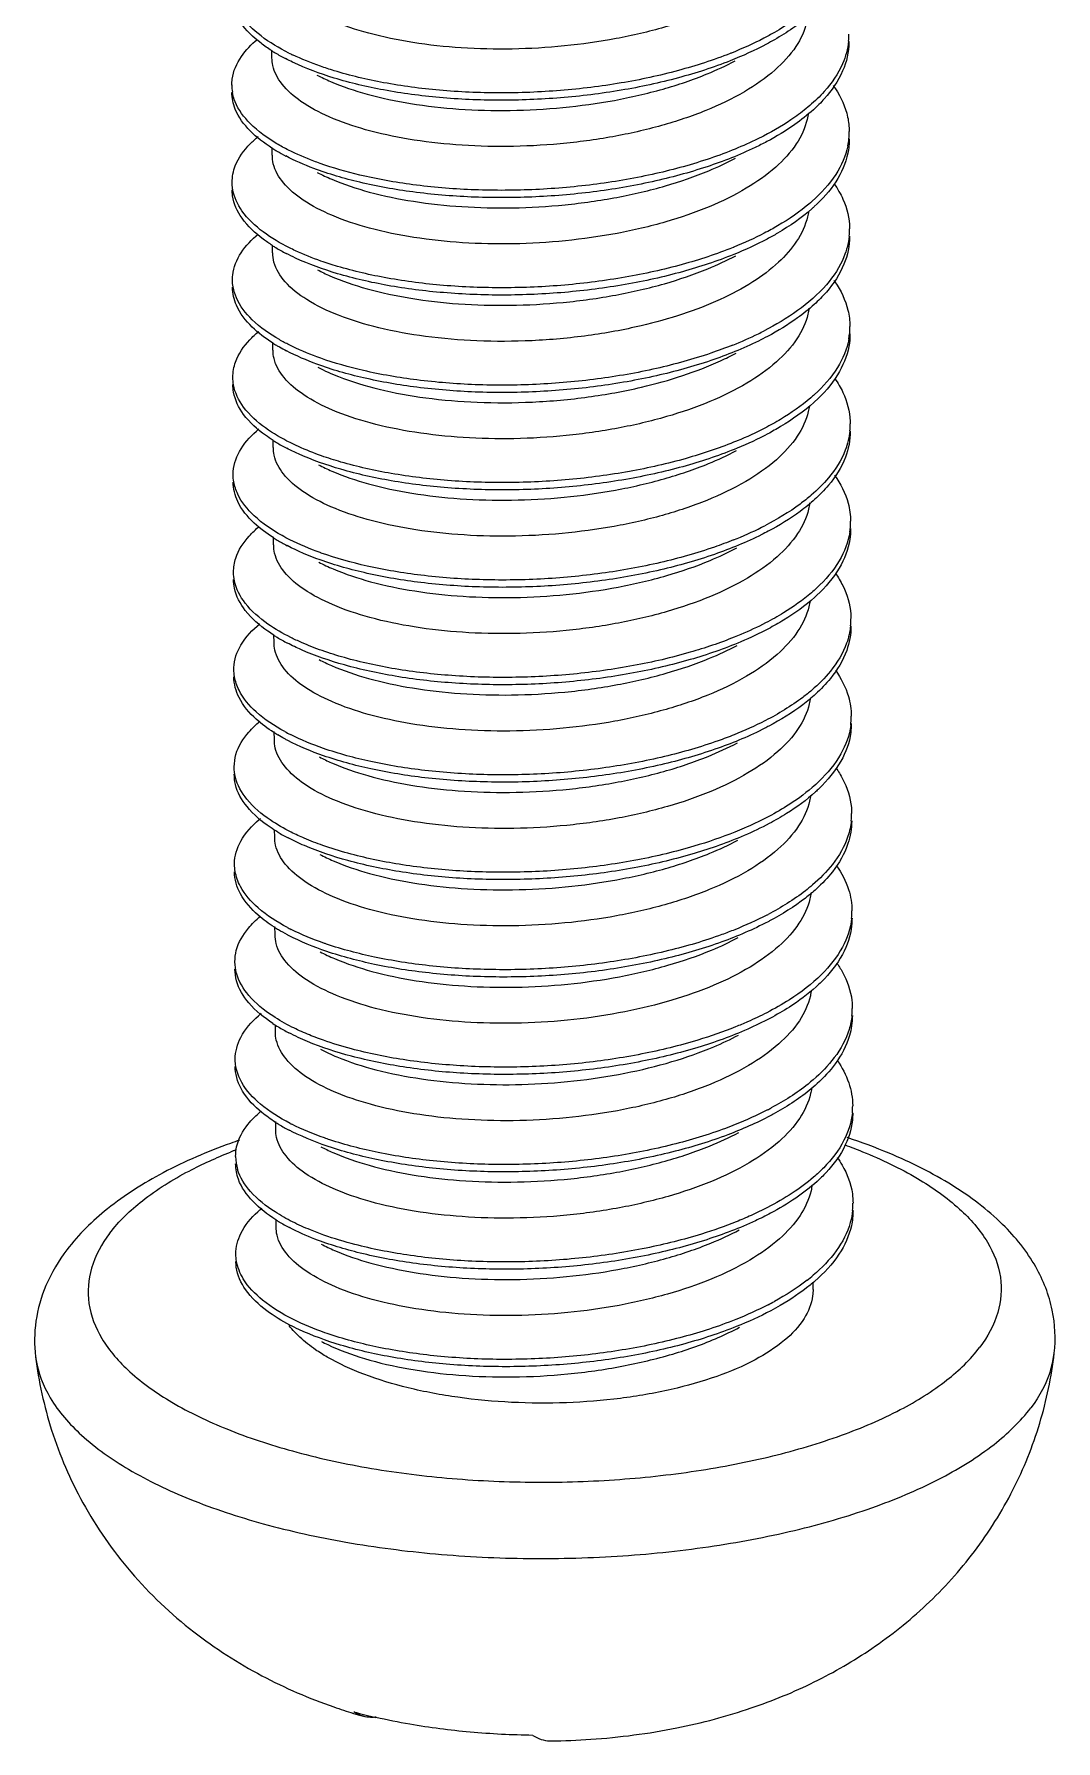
# Model space of a CAD drawing. Header units: millimetres. Extents: x 1893 to 2294, y -410 to -132.
# Drawn here: x 2074.29 to 2077.34, y -397.24 to -392.16 of the extents above; entities that cross this region are included whole.
import ezdxf

# ---------------------------------------------------------------- set-up
doc = ezdxf.new("R2010")
doc.units = ezdxf.units.MM
doc.layers.add('3_ALL_AXES', color=7, linetype='Continuous')

msp = doc.modelspace()

# ---------------------------------------------------------------- linework, layer by layer
at = {"color": 7, "linetype": 'Continuous'}
msp.add_line((2076.4746, -394.2022), (2076.473, -394.203), dxfattribs=at)
for centre, radius, start, end in [((2076.5272, -392.157), 0.1963, 354.0549, 0.2408), ((2075.2712, -391.7839), 0.4996, 237.481, 238.9088), ((2075.3048, -391.7273), 0.5654, 238.9595, 242.5358), ((2075.366, -391.5869), 0.699, 243.4905, 244.5267), ((2075.0196, -392.306), 0.1355, 180.7348, 189.7902), ((2076.5145, -392.4473), 0.2099, 348.4609, 0.2304), ((2075.281, -392.0585), 0.5176, 237.6151, 239.1494), ((2075.3009, -392.0254), 0.5562, 239.1356, 239.4611), ((2075.3199, -391.9927), 0.5941, 239.4867, 242.4375), ((2076.2616, -392.2563), 0.5315, 310.6144, 311.4921), ((2076.2749, -392.2931), 0.5114, 311.4895, 312.4887), ((2076.5245, -392.7373), 0.2011, 354.0518, 0.1144), ((2075.2748, -392.3622), 0.5025, 237.5028, 238.8846), ((2075.3066, -392.3086), 0.5648, 238.9334, 242.5274), ((2075.9155, -391.6414), 1.2401, 291.9001, 292.0157), ((2076.5186, -393.0284), 0.2079, 349.8451, 0.3027), ((2075.2784, -392.6468), 0.5088, 237.5677, 239.1384), ((2075.9665, -392.0535), 1.1085, 291.7629, 296.075), ((2076.0199, -392.1647), 0.9851, 296.1294, 297.2403), ((2075.3044, -392.6035), 0.5592, 239.1315, 240.1521), ((2075.3279, -392.5623), 0.6066, 240.1605, 242.4277), ((2076.5236, -393.3178), 0.204, 354.0467, 0.0421), ((2075.2788, -392.9399), 0.5061, 237.5289, 238.8638), ((2075.3089, -392.8891), 0.5651, 238.9107, 242.5166), ((2075.9738, -392.6464), 1.0952, 291.7312, 296.554), ((2076.025, -392.7518), 0.978, 296.6302, 297.2386), ((2076.5228, -393.6093), 0.2057, 351.2317, 0.361), ((2075.2773, -393.2329), 0.5026, 237.5226, 239.1141), ((2075.3084, -393.1807), 0.5633, 239.1198, 240.8336), ((2075.3359, -393.1316), 0.6196, 240.8225, 242.4254), ((2076.5229, -393.8984), 0.2067, 354.0639, 359.9986), ((2075.2829, -393.5171), 0.5102, 237.5595, 238.849), ((2075.3116, -393.4689), 0.5663, 238.894, 242.5044), ((2076.527, -394.1902), 0.2035, 352.6214, 0.401), ((2075.2767, -393.8181), 0.4974, 237.4279, 239.0607), ((2075.3482, -393.6709), 0.6418, 241.4793, 243.1998), ((2076.5225, -394.4791), 0.2091, 354.099, 359.9833), ((2075.3147, -394.0479), 0.5683, 238.8818, 242.4919), ((2076.0391, -393.9334), 0.9556, 297.4181, 297.6498), ((2076.5313, -394.771), 0.2013, 354.0147, 0.4193), ((2075.2779, -394.4004), 0.4956, 237.4333, 239.0297), ((2075.3563, -394.2396), 0.6553, 242.1154, 243.1887), ((2076.5227, -395.0599), 0.2109, 354.1467, 359.9942), ((2075.288, -394.6767), 0.5124, 236.6924, 238.8425), ((2075.3182, -394.6261), 0.5713, 238.8751, 242.4789), ((2076.0478, -394.5273), 0.9409, 297.4187, 298.17), ((2076.5375, -395.3518), 0.1972, 354.2399, 0.4374), ((2075.2803, -394.9811), 0.4958, 237.451, 238.9666), ((2075.3182, -394.917), 0.5703, 239.0213, 242.5392), ((2075.3645, -394.8078), 0.6693, 242.7409, 243.1874), ((2075.0318, -395.5011), 0.1363, 180.358, 196.6088), ((2076.5235, -395.6407), 0.2121, 354.201, 0.0276), ((2075.294, -395.2499), 0.5209, 237.6563, 238.7036), ((2075.3066, -395.2293), 0.545, 238.6963, 238.8512), ((2075.3256, -395.1971), 0.5824, 238.8904, 242.4533), ((2076.2471, -395.4192), 0.572, 307.9317, 310.3315), ((2076.0564, -395.1209), 0.9265, 297.4135, 298.6973), ((2075.2429, -395.8614), 0.2368, 217.5158, 217.8844), ((2075.6965, -395.5086), 1.7082, 254.7795, 257.0449)]:
    msp.add_arc(centre, radius, start, end, dxfattribs=at)
for points, start_tangent, end_tangent in [([(2076.5645, -391.9025), (2076.5033, -391.9716), (2076.4157, -392.0347), (2076.3041, -392.0901), (2076.1738, -392.1354), (2076.0294, -392.1695), (2075.8754, -392.1914), (2075.7202, -392.2005), (2075.5681, -392.1969), (2075.4237, -392.1811), (2075.2921, -392.1534), (2075.1809, -392.1156), (2075.0954, -392.0704), (2075.0361, -392.0187), (2075.0059, -391.962), (2075.0029, -391.9364)], (-0.551159, -0.8344), (-0.000307, 1)), ([(2075.0026, -392.2052), (2074.9712, -392.1832), (2074.9099, -392.1202), (2074.8839, -392.0533), (2074.8832, -392.0392)], (-0.843145, 0.537685), (0.004773, 0.999989)), ([(2075.0541, -392.2124), (2074.9712, -392.1615), (2074.9098, -392.0984), (2074.8848, -392.0382)], (-0.894805, 0.446458), (-0.166258, 0.986082)), ([(2076.6054, -392.0791), (2076.5019, -392.1509), (2076.4694, -392.1686)], (-0.75943, -0.650589), (-0.887785, -0.460259)), ([(2076.6065, -392.1), (2076.502, -392.1727), (2076.4777, -392.1861)], (-0.75785, -0.652428), (-0.883173, -0.469047)), ([(2076.601, -392.1048), (2076.5981, -392.1199), (2076.5655, -392.1929)], (-0.149379, -0.98878), (-0.551159, -0.8344)), ([(2074.8842, -392.3078), (2074.8852, -392.29), (2074.9127, -392.2231), (2074.9604, -392.1718)], (-0.011698, 0.999932), (0.766575, 0.642154)), ([(2076.5655, -392.1929), (2076.5033, -392.2629), (2076.4122, -392.3278), (2076.2969, -392.3838), (2076.1649, -392.4286), (2076.0198, -392.4618), (2075.8632, -392.483), (2075.7041, -392.491), (2075.5516, -392.486), (2075.4101, -392.4691), (2075.2828, -392.4409), (2075.1741, -392.4026), (2075.0903, -392.3566), (2075.0338, -392.3049), (2075.0063, -392.2497), (2075.0039, -392.2268)], (-0.551159, -0.8344), (0.000405, 1)), ([(2076.4777, -392.1861), (2076.3699, -392.2355), (2076.2153, -392.2863), (2076.0444, -392.3235), (2075.8639, -392.3459), (2075.681, -392.3531), (2075.5029, -392.3451), (2075.3367, -392.3226), (2075.1889, -392.2869), (2075.0655, -392.2397), (2075.044, -392.229)], (-0.883173, -0.469047), (-0.886835, 0.462086)), ([(2076.3731, -392.2124), (2076.3698, -392.2137), (2076.2152, -392.2645), (2076.0443, -392.3017), (2075.8638, -392.3241), (2075.6809, -392.3313), (2075.5028, -392.3233), (2075.3366, -392.3008), (2075.1889, -392.2651), (2075.1481, -392.2517)], (-0.928811, -0.370553), (-0.943578, 0.33115)), ([(2076.4694, -392.1686), (2076.3731, -392.2124)], (-0.887785, -0.460259), (-0.928811, -0.370553)), ([(2076.7224, -392.1773), (2076.7046, -392.2442), (2076.6501, -392.327), (2076.6067, -392.3692)], (-0.102474, -0.994736), (-0.758906, -0.6512)), ([(2076.7236, -392.1779), (2076.7236, -392.1802), (2076.7047, -392.266), (2076.6501, -392.3488), (2076.6176, -392.3815)], (0.004286, -0.999991), (-0.739966, -0.672644)), ([(2075.1481, -392.2517), (2075.0654, -392.2179)], (-0.943578, 0.33115), (-0.902732, 0.430203)), ([(2075.138, -392.278), (2075.1786, -392.2973), (2075.2874, -392.3349), (2075.417, -392.3628), (2075.5609, -392.3793), (2075.714, -392.3835), (2075.871, -392.3748), (2076.0243, -392.3535), (2076.1694, -392.3198), (2076.3012, -392.2745), (2076.3842, -392.2357)], (0.886254, -0.463199), (0.882922, 0.469521)), ([(2076.6767, -392.3094), (2076.6831, -392.3188), (2076.7197, -392.4032), (2076.7244, -392.4465)], (0.578185, -0.815906), (0.00357, -0.999994)), ([(2075.0038, -392.4956), (2074.9391, -392.4446), (2074.8942, -392.3794), (2074.8842, -392.3296)], (-0.844333, 0.535819), (-0.011698, 0.999932)), ([(2075.0532, -392.5018), (2075.0182, -392.4827), (2074.939, -392.4228), (2074.8941, -392.3576), (2074.8861, -392.3291)], (-0.892921, 0.450214), (-0.169074, 0.985603)), ([(2076.6067, -392.3692), (2076.562, -392.4039), (2076.4689, -392.4598)], (-0.758906, -0.6512), (-0.88896, -0.457985)), ([(2076.6176, -392.3815), (2076.5621, -392.4256), (2076.4787, -392.4765)], (-0.739966, -0.672644), (-0.883491, -0.468447)), ([(2076.6025, -392.3916), (2076.5991, -392.4101), (2076.5666, -392.4833)], (-0.130471, -0.991452), (-0.551159, -0.8344)), ([(2074.8852, -392.5982), (2074.8946, -392.5487), (2074.9389, -392.4831), (2074.9624, -392.4614)], (0.004602, 0.999989), (0.766188, 0.642616)), ([(2076.4689, -392.4598), (2076.4439, -392.4722), (2076.3756, -392.5022)], (-0.88896, -0.457985), (-0.928237, -0.371988)), ([(2076.7245, -392.4683), (2076.7202, -392.5111), (2076.6844, -392.5959), (2076.6204, -392.6702)], (0.00357, -0.999994), (-0.737359, -0.675501)), ([(2076.5666, -392.4833), (2076.5053, -392.5524), (2076.4176, -392.6155), (2076.3071, -392.6705), (2076.1775, -392.7157), (2076.0332, -392.7499), (2075.8787, -392.772), (2075.7228, -392.7812), (2075.5714, -392.7777), (2075.427, -392.762), (2075.2948, -392.7343), (2075.1827, -392.6962), (2075.0968, -392.6507), (2075.0378, -392.5991), (2075.0079, -392.5425), (2075.005, -392.5171)], (-0.551159, -0.8344), (-0.000166, 1)), ([(2076.4787, -392.4765), (2076.444, -392.494), (2076.3006, -392.5514), (2076.1375, -392.5959), (2075.9612, -392.6263), (2075.7787, -392.6416), (2075.5972, -392.6416), (2075.4238, -392.6266), (2075.2655, -392.5977), (2075.1285, -392.5563), (2075.045, -392.5193)], (-0.883491, -0.468447), (-0.886292, 0.463126)), ([(2075.1471, -392.5414), (2075.1285, -392.5346), (2075.0532, -392.5018)], (-0.942638, 0.333817), (-0.892921, 0.450214)), ([(2076.3756, -392.5022), (2076.3005, -392.5296), (2076.1375, -392.5742), (2075.9612, -392.6045), (2075.7786, -392.6198), (2075.5971, -392.6198), (2075.4238, -392.6049), (2075.2655, -392.576), (2075.1471, -392.5414)], (-0.928237, -0.371988), (-0.942638, 0.333817)), ([(2076.7201, -392.4893), (2076.6843, -392.5741), (2076.6137, -392.6544)], (-0.200753, -0.979642), (-0.749027, -0.662539)), ([(2075.139, -392.5684), (2075.1822, -392.5887), (2075.2937, -392.6267), (2075.4256, -392.6544), (2075.5699, -392.6702), (2075.7213, -392.6738), (2075.8773, -392.6647), (2076.032, -392.6426), (2076.1765, -392.6084), (2076.3061, -392.5633), (2076.3852, -392.5261)], (0.886223, -0.463258), (0.882932, 0.469501)), ([(2074.8868, -392.619), (2074.8864, -392.6163), (2074.8852, -392.5982)], (-0.163936, 0.986471), (0.004602, 0.999989)), ([(2075.0049, -392.786), (2074.978, -392.7675), (2074.9146, -392.7048), (2074.8865, -392.6381), (2074.8853, -392.6199)], (-0.843357, 0.537354), (0.004602, 0.999989)), ([(2075.0559, -392.793), (2074.9779, -392.7458), (2074.9145, -392.683), (2074.8868, -392.619)], (-0.894678, 0.446711), (-0.163936, 0.986471)), ([(2076.6797, -392.6026), (2076.7058, -392.6485), (2076.7255, -392.7341), (2076.7255, -392.7369)], (0.571219, -0.820798), (0.002601, -0.999997)), ([(2076.6075, -392.6598), (2076.511, -392.7276), (2076.4713, -392.7494)], (-0.759088, -0.650988), (-0.887881, -0.460072)), ([(2076.6137, -392.6762), (2076.511, -392.7494), (2076.4797, -392.7668)], (-0.749027, -0.662539), (-0.883164, -0.469065)), ([(2076.6032, -392.6847), (2076.6002, -392.7003), (2076.5676, -392.7736)], (-0.144907, -0.989445), (-0.551159, -0.8344)), ([(2074.8861, -392.8885), (2074.8868, -392.8748), (2074.9121, -392.8077), (2074.9628, -392.7523)], (-0.011768, 0.999931), (0.767491, 0.64106)), ([(2076.4797, -392.7668), (2076.3804, -392.8128), (2076.227, -392.8644), (2076.0568, -392.9024), (2075.8767, -392.9258), (2075.6938, -392.9339), (2075.5152, -392.9267), (2075.3481, -392.9051), (2075.1991, -392.8701), (2075.0741, -392.8235), (2075.0461, -392.8097)], (-0.883164, -0.469065), (-0.886788, 0.462176)), ([(2076.5676, -392.7736), (2076.5138, -392.836), (2076.4368, -392.8947), (2076.3397, -392.947), (2076.2274, -392.9909), (2076.1044, -393.0254)], (-0.551159, -0.8344), (-0.973578, -0.228356)), ([(2076.4713, -392.7494), (2076.3803, -392.791)], (-0.887881, -0.460072), (-0.927081, -0.374861)), ([(2076.7244, -392.7581), (2076.7088, -392.8199), (2076.6563, -392.903), (2076.5701, -392.9803), (2076.4708, -393.0406)], (-0.103041, -0.994677), (-0.889041, -0.457827)), ([(2076.7256, -392.7587), (2076.7088, -392.8417), (2076.6564, -392.9248), (2076.6198, -392.9621)], (0.002601, -0.999997), (-0.739778, -0.672851)), ([(2076.1044, -393.0254), (2075.9459, -393.0546), (2075.7791, -393.0698), (2075.6147, -393.0703), (2075.4613, -393.0572), (2075.3223, -393.0314), (2075.2019, -392.994), (2075.1074, -392.9473), (2075.0427, -392.894), (2075.0098, -392.8361), (2075.006, -392.8075)], (-0.973578, -0.228356), (-0.002616, 0.999997)), ([(2075.1499, -392.8324), (2075.074, -392.8017), (2075.0559, -392.793)], (-0.943444, 0.331532), (-0.894678, 0.446711)), ([(2075.14, -392.8588), (2075.1768, -392.8764), (2075.2871, -392.9149), (2075.4176, -392.9433), (2075.5602, -392.9599), (2075.7128, -392.9643), (2075.872, -392.9557), (2076.0287, -392.9338), (2076.1738, -392.8999), (2076.3032, -392.8553), (2076.3862, -392.8165)], (0.88634, -0.463034), (0.882927, 0.469511)), ([(2076.378, -392.792), (2076.2269, -392.8426), (2076.0568, -392.8806), (2075.8767, -392.904), (2075.6937, -392.9121), (2075.5151, -392.905), (2075.348, -392.8833), (2075.199, -392.8483), (2075.1499, -392.8324)], (-0.927835, -0.372991), (-0.943444, 0.331532)), ([(2074.8881, -392.9098), (2074.8861, -392.8885)], (-0.171054, 0.985262), (-0.011768, 0.999931)), ([(2075.0056, -393.0762), (2074.9449, -393.0291), (2074.8979, -392.9641), (2074.8862, -392.9103)], (-0.843895, 0.536508), (-0.011768, 0.999931)), ([(2075.0551, -393.0825), (2075.0259, -393.0668), (2074.9448, -393.0073), (2074.8978, -392.9423), (2074.8881, -392.9098)], (-0.892746, 0.45056), (-0.171054, 0.985262)), ([(2076.6787, -392.89), (2076.6819, -392.8946), (2076.7206, -392.9789), (2076.7264, -393.0273)], (0.578699, -0.815541), (0.004669, -0.999989)), ([(2076.6198, -392.9621), (2076.5702, -393.0021), (2076.4807, -393.0572)], (-0.739778, -0.672851), (-0.883515, -0.468402)), ([(2076.6045, -392.9725), (2076.6012, -392.9909), (2076.5686, -393.064)], (-0.131548, -0.99131), (-0.551159, -0.8344)), ([(2074.8873, -393.1789), (2074.8952, -393.1334), (2074.9374, -393.0676), (2074.9642, -393.0423)], (0.003451, 0.999994), (0.765843, 0.643027)), ([(2076.5686, -393.064), (2076.5074, -393.1331), (2076.4196, -393.1963), (2076.3093, -393.2511), (2076.1799, -393.2963), (2076.0357, -393.3305), (2075.8811, -393.3527), (2075.7249, -393.3619), (2075.5737, -393.3585), (2075.4294, -393.3428), (2075.297, -393.3151), (2075.1847, -393.277), (2075.0986, -393.2313), (2075.0398, -393.1797), (2075.0099, -393.1231), (2075.007, -393.0979)], (-0.551159, -0.8344), (-0.000111, 1)), ([(2075.149, -393.1221), (2075.1379, -393.1181), (2075.0551, -393.0825)], (-0.942624, 0.333855), (-0.892746, 0.45056)), ([(2076.4807, -393.0572), (2076.4538, -393.071), (2076.3117, -393.1291), (2076.1497, -393.1744)], (-0.883515, -0.468402), (-0.975312, -0.220832)), ([(2076.7232, -393.065), (2076.6895, -393.1499), (2076.6208, -393.2306), (2076.6096, -393.2405)], (-0.177093, -0.984194), (-0.758835, -0.651283)), ([(2076.7265, -393.049), (2076.7233, -393.0868), (2076.6895, -393.1717), (2076.6209, -393.2524), (2076.6192, -393.2539)], (0.004669, -0.999989), (-0.742795, -0.669519)), ([(2076.1497, -393.1744), (2075.974, -393.2057), (2075.7916, -393.2219), (2075.6098, -393.2228), (2075.4358, -393.2087), (2075.2764, -393.1806), (2075.138, -393.1399), (2075.0471, -393.1001)], (-0.975312, -0.220832), (-0.886303, 0.463106)), ([(2076.1496, -393.1527), (2075.9739, -393.1839), (2075.7915, -393.2001), (2075.6097, -393.201), (2075.4357, -393.1869), (2075.2763, -393.1588), (2075.149, -393.1221)], (-0.975312, -0.220832), (-0.942624, 0.333855)), ([(2076.1051, -393.2084), (2076.2281, -393.1738), (2076.3405, -393.1299), (2076.3873, -393.1069)], (0.973578, 0.228356), (0.883032, 0.469312)), ([(2076.3775, -393.083), (2076.3117, -393.1073), (2076.1496, -393.1527)], (-0.92833, -0.371758), (-0.975312, -0.220832)), ([(2074.8891, -393.2011), (2074.8873, -393.1789)], (-0.170984, 0.985274), (0.003451, 0.999994)), ([(2075.141, -393.1492), (2075.2025, -393.1769), (2075.3232, -393.2144), (2075.4624, -393.2402), (2075.6156, -393.2533), (2075.7799, -393.2527), (2075.9467, -393.2375), (2076.1051, -393.2084)], (0.886032, -0.463625), (0.973578, 0.228356)), ([(2076.6814, -393.1828), (2076.7056, -393.2242), (2076.7274, -393.3097), (2076.7276, -393.3176)], (0.572684, -0.819776), (0.00129, -0.999999)), ([(2075.0071, -393.3669), (2074.9848, -393.3518), (2074.9194, -393.2894), (2074.8892, -393.2228), (2074.8873, -393.2007)], (-0.843608, 0.536959), (0.003451, 0.999994)), ([(2075.0577, -393.3737), (2074.9847, -393.33), (2074.9194, -393.2676), (2074.8891, -393.2011)], (-0.894503, 0.447061), (-0.170984, 0.985274)), ([(2076.6096, -393.2405), (2076.5199, -393.3043), (2076.4732, -393.3303)], (-0.758835, -0.651283), (-0.887999, -0.459846)), ([(2076.6192, -393.2539), (2076.52, -393.326), (2076.4817, -393.3476)], (-0.742795, -0.669519), (-0.883174, -0.469045)), ([(2076.6053, -393.2647), (2076.6023, -393.2809), (2076.5696, -393.3544)], (-0.141069, -0.99), (-0.551159, -0.8344)), ([(2074.8881, -393.4693), (2074.8884, -393.4595), (2074.9116, -393.3924), (2074.9651, -393.3328)], (-0.010723, 0.999943), (0.767864, 0.640613)), ([(2076.4732, -393.3303), (2076.3908, -393.3684), (2076.3799, -393.3728)], (-0.887999, -0.459846), (-0.927837, -0.372987)), ([(2076.5696, -393.3544), (2076.5073, -393.4245), (2076.4158, -393.4895), (2076.3002, -393.5457), (2076.1678, -393.5905), (2076.0234, -393.6234), (2075.8685, -393.6444), (2075.7102, -393.6525), (2075.5576, -393.6477), (2075.4153, -393.6307), (2075.288, -393.6027), (2075.1797, -393.5647), (2075.0955, -393.5189), (2075.0383, -393.467), (2075.0104, -393.4112), (2075.008, -393.3882)], (-0.551159, -0.8344), (0.000761, 1)), ([(2076.4817, -393.3476), (2076.3909, -393.3901), (2076.2386, -393.4425), (2076.0693, -393.4813), (2075.8896, -393.5056), (2075.7066, -393.5146), (2075.5276, -393.5083), (2075.3596, -393.4875), (2075.2094, -393.4532), (2075.0828, -393.4073), (2075.0481, -393.3905)], (-0.883174, -0.469045), (-0.886721, 0.462305)), ([(2075.1517, -393.4131), (2075.0827, -393.3855), (2075.0577, -393.3737)], (-0.943305, 0.331926), (-0.894503, 0.447061)), ([(2076.3799, -393.3728), (2076.2386, -393.4207), (2076.0692, -393.4595), (2075.8895, -393.4838), (2075.7065, -393.4928), (2075.5275, -393.4866), (2075.3595, -393.4657), (2075.2093, -393.4315), (2075.1517, -393.4131)], (-0.927837, -0.372987), (-0.943305, 0.331926)), ([(2076.7265, -393.3389), (2076.7128, -393.3957), (2076.6624, -393.4789), (2076.6108, -393.5307)], (-0.103186, -0.994662), (-0.75916, -0.650905)), ([(2076.7276, -393.3394), (2076.7129, -393.4174), (2076.6625, -393.5007), (2076.622, -393.5427)], (0.00129, -0.999999), (-0.739604, -0.673042)), ([(2075.1421, -393.4395), (2075.1824, -393.4586), (2075.2911, -393.4963), (2075.4205, -393.5242), (2075.5643, -393.5408), (2075.7175, -393.545), (2075.8746, -393.5364), (2076.028, -393.5151), (2076.173, -393.4814), (2076.3049, -393.4362), (2076.3883, -393.3972)], (0.886259, -0.46319), (0.882921, 0.469521)), ([(2074.8901, -393.4904), (2074.8881, -393.4693)], (-0.172597, 0.984992), (-0.010723, 0.999943)), ([(2076.6807, -393.4707), (2076.7214, -393.5546), (2076.7285, -393.608)], (0.579157, -0.815216), (0.00565, -0.999984)), ([(2075.0074, -393.6568), (2074.9508, -393.6135), (2074.9017, -393.5488), (2074.8882, -393.4911)], (-0.84348, 0.537161), (-0.010723, 0.999943)), ([(2075.0569, -393.6631), (2075.0338, -393.6508), (2074.9508, -393.5917), (2074.9017, -393.527), (2074.8901, -393.4904)], (-0.892609, 0.450832), (-0.172597, 0.984992)), ([(2076.6108, -393.5307), (2076.5782, -393.5567), (2076.4727, -393.6214)], (-0.75916, -0.650905), (-0.889092, -0.457728)), ([(2076.622, -393.5427), (2076.5782, -393.5785), (2076.4828, -393.638)], (-0.739604, -0.673042), (-0.883521, -0.468392)), ([(2076.6065, -393.5536), (2076.6032, -393.5718), (2076.5706, -393.6448)], (-0.133554, -0.991041), (-0.551159, -0.8344)), ([(2074.8893, -393.7597), (2074.8959, -393.7181), (2074.9359, -393.6522), (2074.966, -393.6233)], (0.001514, 0.999999), (0.765432, 0.643517)), ([(2076.4828, -393.638), (2076.4635, -393.6479), (2076.3228, -393.7067), (2076.1617, -393.7529), (2075.9867, -393.785), (2075.8045, -393.8021), (2075.6225, -393.8039), (2075.4478, -393.7907), (2075.2874, -393.7633), (2075.1475, -393.7233), (2075.0491, -393.6808)], (-0.883521, -0.468392), (-0.886348, 0.463021)), ([(2076.7261, -393.6407), (2076.6945, -393.7257), (2076.6278, -393.8067), (2076.6117, -393.8212)], (-0.153188, -0.988197), (-0.758666, -0.65148)), ([(2076.7286, -393.6298), (2076.7262, -393.6624), (2076.6946, -393.7475), (2076.6279, -393.8285), (2076.6215, -393.8344)], (0.00565, -0.999984), (-0.742166, -0.670216)), ([(2076.5706, -393.6448), (2076.5093, -393.714), (2076.4209, -393.7775), (2076.3105, -393.8323), (2076.1813, -393.8773), (2076.0367, -393.9115), (2075.8812, -393.9337), (2075.7235, -393.9428), (2075.5721, -393.939), (2075.428, -393.923), (2075.296, -393.895), (2075.1842, -393.8566), (2075.0987, -393.8107), (2075.041, -393.7594), (2075.0118, -393.7034), (2075.009, -393.6786)], (-0.551159, -0.8344), (-0.000104, 1)), ([(2075.1508, -393.7028), (2075.1475, -393.7016), (2075.0569, -393.6631)], (-0.942637, 0.333819), (-0.892609, 0.450832)), ([(2075.1431, -393.7299), (2075.1864, -393.7503), (2075.2977, -393.7882), (2075.4295, -393.8159), (2075.5738, -393.8317), (2075.7255, -393.8353), (2075.8812, -393.8262), (2076.0358, -393.8042), (2076.1803, -393.77), (2076.3101, -393.7248), (2076.3893, -393.6876)], (0.886221, -0.463263), (0.882932, 0.469502)), ([(2076.3793, -393.6638), (2076.3227, -393.6849), (2076.1617, -393.7311), (2075.9866, -393.7632), (2075.8044, -393.7803), (2075.6224, -393.7821), (2075.4477, -393.7689), (2075.2873, -393.7416), (2075.1508, -393.7028)], (-0.928424, -0.371522), (-0.942637, 0.333819)), ([(2074.8919, -393.7858), (2074.8893, -393.7597)], (-0.200575, 0.979678), (0.001514, 0.999999)), ([(2075.0093, -393.9477), (2074.9918, -393.9361), (2074.9244, -393.874), (2074.892, -393.8076), (2074.8894, -393.7814)], (-0.843901, 0.536499), (0.001514, 0.999999)), ([(2075.0596, -393.9543), (2074.9917, -393.9143), (2074.9243, -393.8522), (2074.8919, -393.7858)], (-0.894294, 0.44748), (-0.200575, 0.979678)), ([(2076.6831, -393.7631), (2076.7052, -393.8), (2076.7292, -393.8854), (2076.7296, -393.8984)], (0.573916, -0.818914), (0.000466, -1)), ([(2076.6117, -393.8212), (2076.5288, -393.8809), (2076.4751, -393.9111)], (-0.758666, -0.65148), (-0.888132, -0.459588)), ([(2076.6215, -393.8344), (2076.5288, -393.9027), (2076.4838, -393.9284)], (-0.742166, -0.670216), (-0.883201, -0.468994)), ([(2076.6074, -393.845), (2076.6041, -393.8628), (2076.5717, -393.9351)], (-0.138545, -0.990356), (-0.551159, -0.8344)), ([(2074.8902, -394.05), (2074.8902, -394.0443), (2074.9113, -393.9771), (2074.9673, -393.9135)], (-0.008524, 0.999964), (0.767668, 0.640847)), ([(2076.5717, -393.9351), (2076.5094, -394.0052), (2076.4182, -394.0701), (2076.3027, -394.1263), (2076.1703, -394.1711), (2076.0259, -394.2041), (2075.8714, -394.2251), (2075.7132, -394.2333), (2075.5606, -394.2285), (2075.4181, -394.2116), (2075.2906, -394.1836), (2075.1822, -394.1457), (2075.098, -394.0999), (2075.0406, -394.048), (2075.0125, -393.9921), (2075.01, -393.969)], (-0.551159, -0.8344), (0.000789, 1)), ([(2076.4838, -393.9284), (2076.4013, -393.9674), (2076.2502, -394.0205), (2076.0817, -394.0602), (2075.9024, -394.0853), (2075.7194, -394.0952), (2075.54, -394.0899), (2075.3712, -394.0699), (2075.2197, -394.0364), (2075.0915, -393.9911), (2075.0501, -393.9712)], (-0.883201, -0.468994), (-0.886643, 0.462455)), ([(2076.4751, -393.9111), (2076.4012, -393.9456), (2076.3818, -393.9536)], (-0.888132, -0.459588), (-0.927855, -0.372941)), ([(2076.7285, -393.9198), (2076.7167, -393.9714), (2076.6684, -394.0549), (2076.6129, -394.1115)], (-0.102956, -0.994686), (-0.759242, -0.650808)), ([(2076.7297, -393.9202), (2076.7168, -393.9931), (2076.6685, -394.0767), (2076.6242, -394.1233)], (0.000466, -1), (-0.739439, -0.673223)), ([(2075.1535, -393.9937), (2075.0915, -393.9693), (2075.0596, -393.9543)], (-0.943168, 0.332315), (-0.894294, 0.44748)), ([(2075.1441, -394.0203), (2075.1812, -394.038), (2075.2916, -394.0766), (2075.4224, -394.1049), (2075.5654, -394.1214), (2075.718, -394.1258), (2075.8772, -394.1171), (2076.0338, -394.0951), (2076.1787, -394.0611), (2076.3078, -394.0166), (2076.3903, -393.978)], (0.886336, -0.463043), (0.882927, 0.46951)), ([(2076.3818, -393.9536), (2076.2502, -393.9987), (2076.0817, -394.0384), (2075.9024, -394.0635), (2075.7194, -394.0734), (2075.5399, -394.0681), (2075.3711, -394.0481), (2075.2196, -394.0146), (2075.1535, -393.9937)], (-0.927855, -0.372941), (-0.943168, 0.332315)), ([(2074.8921, -394.0711), (2074.8902, -394.05)], (-0.173461, 0.984841), (-0.008524, 0.999964)), ([(2075.0089, -394.2373), (2074.9569, -394.198), (2074.9057, -394.1335), (2074.8902, -394.0718)], (-0.842595, 0.538548), (-0.008524, 0.999964)), ([(2075.0417, -394.2348), (2074.9568, -394.1762), (2074.9056, -394.1117), (2074.8921, -394.0711)], (-0.87857, 0.477613), (-0.173461, 0.984841)), ([(2076.6832, -394.0522), (2076.722, -394.1303), (2076.7305, -394.1888)], (0.577471, -0.816411), (0.006408, -0.999979)), ([(2076.6129, -394.1115), (2076.5861, -394.133), (2076.4746, -394.2022)], (-0.759242, -0.650808), (-0.889096, -0.45772)), ([(2076.6242, -394.1233), (2076.5862, -394.1548), (2076.4848, -394.2187)], (-0.739439, -0.673223), (-0.883496, -0.468439)), ([(2076.6085, -394.1349), (2076.6052, -394.1526), (2076.5727, -394.2255)], (-0.136352, -0.99066), (-0.551159, -0.8344)), ([(2074.8914, -394.3404), (2074.8966, -394.3029), (2074.9346, -394.2367), (2074.9678, -394.2042)], (-0.000968, 1), (0.765261, 0.64372)), ([(2076.5727, -394.2255), (2076.5113, -394.2948), (2076.4227, -394.3584), (2076.3121, -394.4132), (2076.183, -394.4581), (2076.0384, -394.4923), (2075.8825, -394.5145), (2075.7245, -394.5235), (2075.5728, -394.5197), (2075.4288, -394.5036), (2075.2969, -394.4755), (2075.1854, -394.437), (2075.1001, -394.3911), (2075.0428, -394.3398), (2075.0138, -394.284), (2075.0111, -394.2594)], (-0.551159, -0.8344), (-0.000099, 1)), ([(2075.0512, -394.2616), (2075.0418, -394.2566), (2075.021, -394.2447)], (-0.886432, 0.462859), (-0.857598, 0.51432)), ([(2076.4848, -394.2187), (2076.4731, -394.2248), (2076.3338, -394.2843), (2076.1738, -394.3313), (2075.9993, -394.3642), (2075.8174, -394.3822), (2075.6352, -394.3849), (2075.4598, -394.3726), (2075.2984, -394.3461), (2075.1572, -394.3068), (2075.0512, -394.2616)], (-0.883496, -0.468439), (-0.886432, 0.462859)), ([(2075.1571, -394.285), (2075.0588, -394.2438)], (-0.944186, 0.329412), (-0.892514, 0.451019)), ([(2076.3812, -394.2447), (2076.3337, -394.2625), (2076.1737, -394.3095), (2075.9992, -394.3425), (2075.8173, -394.3605), (2075.6351, -394.3632), (2075.4598, -394.3508), (2075.2983, -394.3243), (2075.1571, -394.285)], (-0.928516, -0.371292), (-0.944186, 0.329412)), ([(2076.473, -394.203), (2076.3812, -394.2447)], (-0.889919, -0.456118), (-0.928516, -0.371292)), ([(2076.7289, -394.2163), (2076.6994, -394.3015), (2076.6348, -394.3829), (2076.6138, -394.4019)], (-0.12907, -0.991636), (-0.758573, -0.651588)), ([(2076.7306, -394.2105), (2076.7289, -394.2381), (2076.6995, -394.3233), (2076.6348, -394.4046), (2076.6238, -394.415)], (0.006408, -0.999979), (-0.741624, -0.670816)), ([(2075.1451, -394.3107), (2075.181, -394.3278), (2075.2899, -394.3662), (2075.4178, -394.3944), (2075.5591, -394.4113), (2075.7116, -394.4162), (2075.8706, -394.4082), (2076.0269, -394.3869), (2076.1718, -394.3538), (2076.3038, -394.309), (2076.3913, -394.2684)], (0.886351, -0.463014), (0.882925, 0.469514)), ([(2074.8949, -394.3706), (2074.8914, -394.3404)], (-0.229802, 0.973237), (-0.000968, 1)), ([(2076.6849, -394.3434), (2076.7047, -394.3758), (2076.7308, -394.461), (2076.7316, -394.4791)], (0.574944, -0.818193), (0.000124, -1)), ([(2075.021, -394.5345), (2074.9989, -394.5203), (2074.9295, -394.4586), (2074.895, -394.3923), (2074.8915, -394.3622)], (-0.855672, 0.517519), (-0.000968, 1)), ([(2075.0614, -394.535), (2074.9988, -394.4985), (2074.9294, -394.4368), (2074.8949, -394.3706)], (-0.894063, 0.447942), (-0.229802, 0.973237)), ([(2076.6138, -394.4019), (2076.5375, -394.4575), (2076.4769, -394.492)], (-0.758573, -0.651588), (-0.888277, -0.459308)), ([(2076.6238, -394.415), (2076.5376, -394.4793), (2076.4858, -394.5091)], (-0.741624, -0.670816), (-0.883242, -0.468918)), ([(2076.6095, -394.4251), (2076.6065, -394.4419), (2076.5737, -394.5159)], (-0.134764, -0.990878), (-0.551159, -0.8344)), ([(2074.8922, -394.6308), (2074.8922, -394.6291), (2074.9111, -394.5617), (2074.9656, -394.4974), (2074.9695, -394.4941)], (-0.005227, 0.999986), (0.767421, 0.641144)), ([(2076.4769, -394.492), (2076.4115, -394.5228), (2076.3837, -394.5344)], (-0.888277, -0.459308), (-0.927889, -0.372856)), ([(2076.7305, -394.5006), (2076.7205, -394.5471), (2076.6743, -394.6308), (2076.6149, -394.6922)], (-0.102426, -0.994741), (-0.759268, -0.650778)), ([(2076.7317, -394.5009), (2076.7206, -394.5688), (2076.6743, -394.6526), (2076.6264, -394.7039)], (0.000124, -1), (-0.739281, -0.673397)), ([(2076.5737, -394.5159), (2076.5121, -394.5853), (2076.422, -394.6498), (2076.3073, -394.706), (2076.1752, -394.751), (2076.0305, -394.7843), (2075.8772, -394.8055), (2075.7197, -394.814), (2075.5668, -394.8096), (2075.4235, -394.7929), (2075.2948, -394.765), (2075.1864, -394.7274), (2075.1016, -394.6817), (2075.0434, -394.6298), (2075.0147, -394.5735), (2075.0121, -394.5497)], (-0.551159, -0.8344), (0.000746, 1)), ([(2076.4858, -394.5091), (2076.4116, -394.5446), (2076.2618, -394.5984), (2076.0941, -394.639), (2075.9153, -394.665), (2075.7323, -394.6758), (2075.5524, -394.6714), (2075.3828, -394.6522), (2075.2301, -394.6195), (2075.1004, -394.5748), (2075.0522, -394.552)], (-0.883242, -0.468918), (-0.88656, 0.462613)), ([(2075.1553, -394.5744), (2075.1003, -394.553), (2075.0614, -394.535)], (-0.943038, 0.332684), (-0.894063, 0.447942)), ([(2076.3837, -394.5344), (2076.2617, -394.5767), (2076.094, -394.6172), (2075.9152, -394.6432), (2075.7322, -394.654), (2075.5523, -394.6496), (2075.3827, -394.6304), (2075.23, -394.5977), (2075.1553, -394.5744)], (-0.927889, -0.372856), (-0.943038, 0.332684)), ([(2075.1461, -394.601), (2075.1862, -394.62), (2075.2949, -394.6577), (2075.424, -394.6856), (2075.5677, -394.7022), (2075.7209, -394.7065), (2075.8782, -394.6979), (2076.0316, -394.6766), (2076.1766, -394.6431), (2076.3086, -394.5978), (2076.3924, -394.5587)], (0.886264, -0.46318), (0.882921, 0.469521)), ([(2074.8941, -394.6518), (2074.8922, -394.6308)], (-0.17345, 0.984843), (-0.005227, 0.999986)), ([(2075.0111, -394.8181), (2074.963, -394.7824), (2074.9098, -394.7182), (2074.8923, -394.6526)], (-0.842659, 0.538448), (-0.005227, 0.999986)), ([(2075.0498, -394.8188), (2074.963, -394.7606), (2074.9097, -394.6964), (2074.8941, -394.6518)], (-0.883864, 0.467745), (-0.17345, 0.984843)), ([(2076.6858, -394.6337), (2076.7225, -394.706), (2076.7326, -394.7695)], (0.575476, -0.817819), (0.006847, -0.999977)), ([(2076.6149, -394.6922), (2076.5939, -394.7094), (2076.4825, -394.7799)], (-0.759268, -0.650778), (-0.885799, -0.464068)), ([(2076.6264, -394.7039), (2076.594, -394.7311), (2076.4868, -394.7995)], (-0.739281, -0.673397), (-0.883435, -0.468553)), ([(2076.6104, -394.7164), (2076.6072, -394.7334), (2076.5747, -394.8063)], (-0.140143, -0.990131), (-0.551159, -0.8344)), ([(2074.8935, -394.9212), (2074.8976, -394.8876), (2074.9334, -394.8213), (2074.9693, -394.7854)], (-0.00372, 0.999993), (0.764372, 0.644776)), ([(2076.4868, -394.7995), (2076.4826, -394.8017), (2076.3447, -394.8619), (2076.1857, -394.9096), (2076.012, -394.9434), (2075.8303, -394.9624), (2075.6479, -394.966), (2075.4719, -394.9545), (2075.3095, -394.9288), (2075.1669, -394.8902), (2075.0532, -394.8423)], (-0.883435, -0.468553), (-0.886561, 0.462612)), ([(2076.5747, -394.8063), (2076.515, -394.8741), (2076.4287, -394.9368), (2076.3208, -394.9912), (2076.1961, -395.0356), (2076.0559, -395.0701), (2075.9038, -395.0933), (2075.7478, -395.1038), (2075.5969, -395.1018)], (-0.551159, -0.8344), (-0.998499, 0.054762)), ([(2076.4791, -394.7817), (2076.383, -394.8255)], (-0.887669, -0.460482), (-0.928603, -0.371075)), ([(2076.7315, -394.792), (2076.7042, -394.8773), (2076.6416, -394.959), (2076.5461, -395.0341), (2076.4788, -395.0728)], (-0.104769, -0.994497), (-0.888428, -0.459016)), ([(2076.7327, -394.7913), (2076.7316, -394.8138), (2076.7043, -394.8991), (2076.6416, -394.9807), (2076.626, -394.9956)], (0.006847, -0.999977), (-0.741173, -0.671314)), ([(2075.5969, -395.1018), (2075.449, -395.0871), (2075.3126, -395.0599), (2075.1965, -395.0216), (2075.1072, -394.9752), (2075.0472, -394.9234), (2075.0164, -394.8668), (2075.0131, -394.8402)], (-0.998499, 0.054762), (-0.001307, 0.999999)), ([(2075.0532, -394.8423), (2075.0499, -394.8406), (2075.0229, -394.8254)], (-0.886561, 0.462612), (-0.857332, 0.514763)), ([(2075.1582, -394.8654), (2075.0607, -394.8245)], (-0.943932, 0.330139), (-0.89247, 0.451106)), ([(2075.1472, -394.8914), (2075.1906, -394.9118), (2075.3018, -394.9496), (2075.4335, -394.9774), (2075.5778, -394.9932), (2075.7296, -394.9968), (2075.8852, -394.9877), (2076.0397, -394.9657), (2076.1842, -394.9316), (2076.3142, -394.8863), (2076.3934, -394.8491)], (0.886218, -0.463268), (0.882931, 0.469503)), ([(2076.383, -394.8255), (2076.3447, -394.8401), (2076.1857, -394.8879), (2076.0119, -394.9217), (2075.8302, -394.9406), (2075.6478, -394.9442), (2075.4719, -394.9327), (2075.3094, -394.907), (2075.1668, -394.8684), (2075.1582, -394.8654)], (-0.928603, -0.371075), (-0.943932, 0.330139)), ([(2074.898, -394.9553), (2074.8935, -394.9212)], (-0.258611, 0.965981), (-0.00372, 0.999993)), ([(2075.0066, -395.1049), (2074.9351, -395.0436), (2074.8982, -394.9777), (2074.8935, -394.943)], (-0.835613, 0.549319), (-0.004219, 0.999991)), ([(2075.0632, -395.1156), (2075.006, -395.0827), (2074.9346, -395.0213), (2074.898, -394.9553)], (-0.89382, 0.448425), (-0.258611, 0.965981)), ([(2076.6866, -394.9238), (2076.7041, -394.9516), (2076.7323, -395.0367), (2076.7336, -395.0599)], (0.575801, -0.81759), (0.000229, -1)), ([(2076.626, -394.9956), (2076.5462, -395.0559), (2076.4879, -395.0899)], (-0.741173, -0.671314), (-0.883292, -0.468824)), ([(2076.6116, -395.0054), (2076.6085, -395.0227), (2076.5758, -395.0967)], (-0.132563, -0.991175), (-0.551159, -0.8344)), ([(2074.8942, -395.2116), (2074.911, -395.1464), (2074.9635, -395.0818), (2074.9717, -395.0747)], (-0.001267, 0.999999), (0.767216, 0.641389)), ([(2076.5758, -395.0967), (2076.5143, -395.166), (2076.4245, -395.2303), (2076.3101, -395.2864), (2076.1781, -395.3315), (2076.0334, -395.3649), (2075.8803, -395.3862), (2075.723, -395.3947), (2075.5701, -395.3904), (2075.4266, -395.3739), (2075.2975, -395.3459), (2075.189, -395.3084), (2075.1041, -395.2628), (2075.0457, -395.2108), (2075.0168, -395.1545), (2075.0141, -395.1305)], (-0.551159, -0.8344), (0.000688, 1)), ([(2075.1571, -395.1551), (2075.1093, -395.1367), (2075.0632, -395.1156)], (-0.942921, 0.333017), (-0.89382, 0.448425)), ([(2076.3856, -395.1152), (2076.2731, -395.1546), (2076.1064, -395.1959), (2075.928, -395.2228), (2075.7451, -395.2346), (2075.5648, -395.231)], (-0.927938, -0.372735), (-0.998042, 0.062546)), ([(2076.4879, -395.0899), (2076.4218, -395.1218), (2076.2732, -395.1764), (2076.1065, -395.2177), (2075.9281, -395.2446), (2075.7451, -395.2563), (2075.5649, -395.2528)], (-0.883292, -0.468824), (-0.998042, 0.062546)), ([(2076.4788, -395.0728), (2076.4217, -395.1), (2076.3856, -395.1152)], (-0.888428, -0.459016), (-0.927938, -0.372735)), ([(2076.7325, -395.0814), (2076.7242, -395.1228), (2076.68, -395.2067), (2076.617, -395.2729)], (-0.101685, -0.994817), (-0.759215, -0.65084)), ([(2076.7337, -395.0817), (2076.7252, -395.1413), (2076.6825, -395.2253), (2076.6288, -395.2843)], (0.00051, -1), (-0.738861, -0.673858)), ([(2075.5649, -395.2528), (2075.3947, -395.2345), (2075.2411, -395.2026), (2075.11, -395.1587), (2075.0542, -395.1327)], (-0.998042, 0.062546), (-0.886474, 0.462778)), ([(2075.5648, -395.231), (2075.3944, -395.2127), (2075.2405, -395.1807), (2075.1571, -395.1551)], (-0.998042, 0.062546), (-0.942921, 0.333017)), ([(2075.5975, -395.2847), (2075.7482, -395.2868), (2075.904, -395.2762), (2076.056, -395.2531), (2076.1961, -395.2188), (2076.3208, -395.1744), (2076.3944, -395.1395)], (0.998499, -0.054762), (0.882936, 0.469493)), ([(2074.8961, -395.2324), (2074.8943, -395.2138), (2074.8942, -395.2116)], (-0.172437, 0.985021), (-0.001267, 0.999999)), ([(2075.1482, -395.1818), (2075.1976, -395.2047), (2075.3137, -395.2429), (2075.4499, -395.2701), (2075.5975, -395.2847)], (0.886157, -0.463384), (0.998499, -0.054762)), ([(2076.6888, -395.2158), (2076.7229, -395.2817), (2076.7347, -395.3503)], (0.571573, -0.820551), (0.00689, -0.999976)), ([(2075.0135, -395.3991), (2074.9737, -395.3704), (2074.9164, -395.3068), (2074.8945, -395.2399), (2074.8943, -395.2333)], (-0.842847, 0.538153), (0.001995, 0.999998)), ([(2075.058, -395.4028), (2074.9692, -395.345), (2074.9139, -395.281), (2074.8961, -395.2324)], (-0.888939, 0.458025), (-0.172437, 0.985021)), ([(2076.6288, -395.2843), (2076.6055, -395.3043), (2076.4973, -395.3757), (2076.4889, -395.3802)], (-0.738861, -0.673858), (-0.883278, -0.46885)), ([(2076.617, -395.2729), (2076.6016, -395.2857), (2076.492, -395.3568)], (-0.759215, -0.65084), (-0.881538, -0.472113)), ([(2076.6122, -395.2988), (2076.6093, -395.3141), (2076.5768, -395.387)], (-0.148857, -0.988859), (-0.551159, -0.8344)), ([(2074.8955, -395.5019), (2074.8986, -395.4723), (2074.9323, -395.4059), (2074.9706, -395.3668)], (-0.00645, 0.999979), (0.762939, 0.646471)), ([(2076.481, -395.3625), (2076.3849, -395.4063)], (-0.887653, -0.460513), (-0.92868, -0.370881)), ([(2076.7337, -395.3716), (2076.7088, -395.4531), (2076.6483, -395.535), (2076.6179, -395.5634)], (-0.100401, -0.994947), (-0.758583, -0.651576)), ([(2076.5768, -395.387), (2076.5152, -395.4565), (2076.4258, -395.5205), (2076.3138, -395.5757), (2076.1847, -395.6203), (2076.0396, -395.6544), (2075.8828, -395.6764), (2075.7233, -395.6851), (2075.5705, -395.6807), (2075.4275, -395.6642), (2075.2967, -395.6358), (2075.1863, -395.5971), (2075.1021, -395.5511), (2075.0457, -395.4999), (2075.0177, -395.4447), (2075.0152, -395.4209)], (-0.551159, -0.8344), (-0.000075, 1)), ([(2076.4889, -395.3802), (2076.3621, -395.4369), (2076.2053, -395.486), (2076.0331, -395.5213), (2075.8522, -395.5418), (2075.6698, -395.5471), (2075.4931, -395.5373), (2075.3291, -395.5131), (2075.1842, -395.476), (2075.0641, -395.4276), (2075.0552, -395.4231)], (-0.883278, -0.46885), (-0.886817, 0.46212)), ([(2075.16, -395.4461), (2075.0626, -395.4051)], (-0.943883, 0.330279), (-0.892482, 0.451083)), ([(2076.3849, -395.4063), (2076.3555, -395.4176), (2076.1976, -395.4662), (2076.0245, -395.5008), (2075.8431, -395.5206), (2075.6605, -395.5251), (2075.484, -395.5146), (2075.3206, -395.4896), (2075.1767, -395.4518), (2075.16, -395.4461)], (-0.92868, -0.370881), (-0.943883, 0.330279)), ([(2076.7348, -395.372), (2076.7346, -395.3818), (2076.7127, -395.4672), (2076.6553, -395.5495), (2076.6285, -395.5759)], (0.006083, -0.999981), (-0.740341, -0.672232)), ([(2075.1492, -395.4722), (2075.1849, -395.4892), (2075.2939, -395.5277), (2075.4219, -395.5559), (2075.5631, -395.5728), (2075.7156, -395.5777), (2075.8747, -395.5697), (2076.0312, -395.5484), (2076.1763, -395.5152), (2076.3082, -395.4704), (2076.3954, -395.4299)], (0.886355, -0.463007), (0.882925, 0.469514)), ([(2075.0153, -395.69), (2074.9465, -395.6348), (2074.9038, -395.5694), (2074.8955, -395.5237)], (-0.844785, 0.535106), (-0.010568, 0.999944)), ([(2076.6883, -395.504), (2076.7033, -395.5274), (2076.7337, -395.6124), (2076.7357, -395.6406)], (0.577063, -0.816699), (0.000719, -1)), ([(2075.065, -395.6963), (2075.0133, -395.6669), (2074.9399, -395.6059), (2074.9012, -395.54)], (-0.893576, 0.448913), (-0.286952, 0.957945)), ([(2076.6179, -395.5634), (2076.5547, -395.6106), (2076.4807, -395.6536)], (-0.758583, -0.651576), (-0.888579, -0.458724)), ([(2076.6285, -395.5759), (2076.5648, -395.6257), (2076.4899, -395.6706)], (-0.740341, -0.672232), (-0.883433, -0.468558)), ([(2076.6138, -395.5856), (2076.6105, -395.6036), (2076.5778, -395.6774)], (-0.129775, -0.991544), (-0.551159, -0.8344)), ([(2074.8963, -395.7923), (2074.911, -395.7311), (2074.9615, -395.6662), (2074.9737, -395.6555)], (0.001878, 0.999998), (0.766629, 0.64209)), ([(2076.4899, -395.6706), (2076.4447, -395.6931), (2076.2998, -395.7494), (2076.1358, -395.7929), (2075.959, -395.8221), (2075.7766, -395.8362), (2075.5958, -395.8351), (2075.4235, -395.8192), (2075.2668, -395.7894), (2075.1316, -395.7474), (2075.0563, -395.7135)], (-0.883433, -0.468558), (-0.886314, 0.463084)), ([(2076.4807, -395.6536), (2076.4318, -395.6772), (2076.3874, -395.6961)], (-0.888579, -0.458724), (-0.927999, -0.372583)), ([(2076.7357, -395.6624), (2076.7308, -395.7081), (2076.6939, -395.7926), (2076.6223, -395.8727), (2076.6078, -395.8849)], (0.002931, -0.999996), (-0.775862, -0.630903)), ([(2076.7346, -395.6622), (2076.7277, -395.6985), (2076.6857, -395.7826), (2076.6172, -395.8552)], (-0.100838, -0.994903), (-0.762082, -0.647481)), ([(2076.5778, -395.6774), (2076.5165, -395.7466), (2076.4279, -395.8103), (2076.3146, -395.8662), (2076.1832, -395.9114), (2076.0385, -395.9451), (2075.8854, -395.9666), (2075.7292, -395.9754), (2075.5765, -395.9715), (2075.4325, -395.9552), (2075.3022, -395.9274), (2075.1929, -395.8899), (2075.1077, -395.8446), (2075.0487, -395.7927), (2075.019, -395.7361), (2075.0162, -395.7112)], (-0.551159, -0.8344), (0.00028, 1)), ([(2075.1589, -395.7357), (2075.1184, -395.7203), (2075.065, -395.6963)], (-0.942818, 0.333308), (-0.893576, 0.448913)), ([(2075.1502, -395.7625), (2075.19, -395.7814), (2075.2987, -395.8191), (2075.4276, -395.847), (2075.5711, -395.8637), (2075.7243, -395.868), (2075.8818, -395.8595), (2076.0352, -395.8382), (2076.1802, -395.8047), (2076.3123, -395.7595), (2076.3965, -395.7202)], (0.88627, -0.463169), (0.882921, 0.469521)), ([(2076.3874, -395.6961), (2076.2845, -395.7325), (2076.1187, -395.7746), (2075.9408, -395.8024), (2075.7579, -395.815), (2075.5773, -395.8124), (2075.4061, -395.7949), (2075.2511, -395.7637), (2075.1589, -395.7357)], (-0.927999, -0.372583), (-0.942818, 0.333308)), ([(2074.8981, -395.813), (2074.8964, -395.7986), (2074.8963, -395.7923)], (-0.170369, 0.98538), (0.001878, 0.999998)), ([(2075.0573, -396.0039), (2074.9883, -395.961), (2074.9254, -395.8983), (2074.8976, -395.8316), (2074.8965, -395.8141)], (-0.886802, 0.46215), (0.00464, 0.999989)), ([(2075.0663, -395.9867), (2074.9756, -395.9294), (2074.9183, -395.8657), (2074.8981, -395.813)], (-0.893807, 0.448451), (-0.170369, 0.98538)), ([(2076.5987, -395.8703), (2076.5013, -395.9336)], (-0.788549, -0.614972), (-0.87713, -0.480254)), ([(2076.6165, -395.8976), (2076.6154, -395.9166), (2076.5898, -395.9846), (2076.5317, -396.049), (2076.4438, -396.1073), (2076.3296, -396.1569), (2076.1939, -396.1958), (2076.0424, -396.2223), (2075.8814, -396.2353), (2075.7178, -396.2343), (2075.5583, -396.2193), (2075.4096, -396.191), (2075.2779, -396.1505), (2075.1688, -396.0995), (2075.1336, -396.0774)], (0.00874, -0.999962), (-0.824681, 0.565598)), ([(2076.6078, -395.8849), (2076.5189, -395.9455), (2076.4909, -395.961)], (-0.775862, -0.630903), (-0.883166, -0.46906)), ([(2076.4909, -395.961), (2076.3878, -396.0085), (2076.2341, -396.0597), (2076.064, -396.0973), (2075.884, -396.1202), (2075.7014, -396.128), (2075.5232, -396.1206), (2075.3567, -396.0987), (2075.2083, -396.0636), (2075.0838, -396.0169), (2075.0573, -396.0039)], (-0.883166, -0.46906), (-0.886802, 0.46215)), ([(2076.483, -395.9433), (2076.3867, -395.9871)], (-0.887669, -0.460482), (-0.928744, -0.370721)), ([(2075.1336, -396.0774), (2075.0869, -396.0402), (2075.056, -396.0068)], (-0.824681, 0.565598), (-0.614066, 0.789255)), ([(2075.1618, -396.0268), (2075.0663, -395.9867)], (-0.943802, 0.330512), (-0.893807, 0.448451)), ([(2075.1512, -396.0529), (2075.1699, -396.0622), (2075.2796, -396.1037), (2075.4119, -396.1346), (2075.5613, -396.1532), (2075.7214, -396.1585), (2075.8856, -396.1496), (2076.0468, -396.1266), (2076.1983, -396.0902), (2076.3337, -396.0413), (2076.3975, -396.0106)], (0.886588, -0.462559), (0.882978, 0.469414)), ([(2076.3867, -395.9871), (2076.3663, -395.9951), (2076.2095, -396.0444), (2076.0371, -396.0799), (2075.856, -396.1006), (2075.6733, -396.1061), (2075.4962, -396.0963), (2075.3318, -396.0723), (2075.1866, -396.0351), (2075.1618, -396.0268)], (-0.928744, -0.370721), (-0.943802, 0.330512)), ([(2075.2757, -397.1699), (2075.2724, -397.1689), (2075.248, -397.1569)], (-0.961213, 0.275806), (-0.83263, 0.55383)), ([(2075.3141, -397.1724), (2075.2979, -397.1734), (2075.2757, -397.1699)], (-0.989142, -0.146961), (-0.961213, 0.275806)), ([(2075.7816, -397.2268), (2075.5944, -397.2172), (2075.4146, -397.1937), (2075.3135, -397.1733)], (-0.999922, 0.012493), (-0.974483, 0.224461)), ([(2075.7816, -397.2268), (2075.806, -397.2388), (2075.8316, -397.2432), (2075.8347, -397.2432)], (0.83263, -0.55383), (0.999941, 0.010861))]:
    msp.add_spline(points, degree=3, dxfattribs=dict(at, start_tangent=start_tangent, end_tangent=end_tangent))
at = {"layer": '3_ALL_AXES', "color": 7, "linetype": 'Continuous'}
for p, q in [((2075.0037, -392.2268), (2075.0036, -392.2036)), ((2075.0047, -392.5172), (2075.0047, -392.4942)), ((2075.0058, -392.8075), (2075.0057, -392.7847)), ((2075.0068, -393.0979), (2075.0067, -393.0744)), ((2075.0078, -393.3883), (2075.0077, -393.3658)), ((2075.0088, -393.6787), (2075.0087, -393.6547)), ((2075.0099, -393.969), (2075.0098, -393.9469)), ((2075.0109, -394.2594), (2075.0108, -394.2343)), ((2075.0119, -394.5498), (2075.0118, -394.528)), ((2075.0129, -394.8402), (2075.0128, -394.8155)), ((2075.0139, -395.1305), (2075.0139, -395.1091)), ((2075.015, -395.4209), (2075.0149, -395.397)), ((2075.016, -395.7113), (2075.0159, -395.6891)), ((2076.6166, -395.8976), (2076.6166, -395.8767))]:
    msp.add_line(p, q, dxfattribs=at)
for centre, radius, start, end in [((2075.4582, -396.9289), 1.5524, 111.5507, 111.8697), ((2075.4694, -396.9573), 1.5829, 111.2138, 111.5506), ((2077.0503, -396.0551), 0.2868, 343.6699, 353.5111), ((2075.7486, -395.5272), 1.7094, 252.923, 253.9393)]:
    msp.add_arc(centre, radius, start, end, dxfattribs=at)
for points, start_tangent, end_tangent in [([(2074.9074, -395.4528), (2074.8801, -395.4624), (2074.6798, -395.5499), (2074.5134, -395.6574), (2074.3928, -395.7793)], (-0.945564, -0.325435), (-0.603133, -0.797641)), ([(2076.712, -395.4671), (2076.7643, -395.4872), (2076.9276, -395.5669), (2077.0532, -395.658), (2077.1366, -395.7573), (2077.175, -395.8614), (2077.1672, -395.9669), (2077.1134, -396.0702)], (0.939556, -0.342395), (-0.603133, -0.797641)), ([(2077.3354, -396.0875), (2077.3295, -395.9593), (2077.2804, -395.8306), (2077.1816, -395.704), (2077.0322, -395.5881), (2076.8432, -395.4917), (2076.7186, -395.445)], (0.11418, 0.99346), (-0.948597, 0.316486)), ([(2074.5199, -395.7306), (2074.6179, -395.6332), (2074.7566, -395.5448), (2074.88, -395.4883)], (0.603133, 0.797641), (0.92803, 0.372505)), ([(2074.5199, -395.7306), (2074.4661, -395.8339), (2074.4583, -395.9394), (2074.4968, -396.0436), (2074.5802, -396.1429), (2074.7057, -396.2339), (2074.869, -396.3136), (2075.0646, -396.3792), (2075.2858, -396.4285), (2075.5251, -396.4598), (2075.7744, -396.4721), (2076.025, -396.4649), (2076.2686, -396.4385), (2076.4968, -396.3938), (2076.7018, -396.3322), (2076.8767, -396.256), (2077.0154, -396.1676), (2077.1134, -396.0702)], (-0.603133, -0.797641), (0.603133, 0.797641)), ([(2074.3928, -395.7793), (2074.3303, -395.8862), (2074.3003, -395.9924), (2074.2992, -396.0982)], (-0.603133, -0.797641), (0.121166, -0.992632)), ([(2074.2992, -396.0982), (2074.3001, -396.1046), (2074.343, -396.221), (2074.4362, -396.3319), (2074.5764, -396.4336), (2074.7588, -396.5226), (2074.9773, -396.5959), (2075.2244, -396.6509), (2075.4916, -396.6859), (2075.77, -396.6996), (2076.0499, -396.6916), (2076.322, -396.6621), (2076.5768, -396.6121), (2076.8058, -396.5434), (2077.0011, -396.4582), (2077.1561, -396.3595), (2077.2656, -396.2507)], (0.11807, -0.993005), (0.603133, 0.797641)), ([(2074.2992, -396.0982), (2074.3472, -396.3173), (2074.4403, -396.5334), (2074.5836, -396.7399), (2074.7708, -396.9182), (2074.9736, -397.049), (2075.1881, -397.1422), (2075.2466, -397.1613)], (0.121166, -0.992632), (0.955904, -0.293681)), ([(2077.0974, -396.6788), (2077.2123, -396.4954), (2077.2922, -396.2967), (2077.3354, -396.0875)], (0.603133, 0.797641), (0.11418, 0.99346)), ([(2077.3255, -396.1357), (2077.2656, -396.2507)], (-0.281172, -0.959657), (-0.603133, -0.797641)), ([(2075.8347, -397.2433), (2075.9539, -397.2386), (2076.2105, -397.2046), (2076.4323, -397.1452), (2076.6201, -397.0677), (2076.7922, -396.9676), (2076.9539, -396.8382), (2077.0974, -396.6788)], (0.999951, 0.00994), (0.603133, 0.797641))]:
    msp.add_spline(points, degree=3, dxfattribs=dict(at, start_tangent=start_tangent, end_tangent=end_tangent))

doc.saveas('drawing.dxf')
